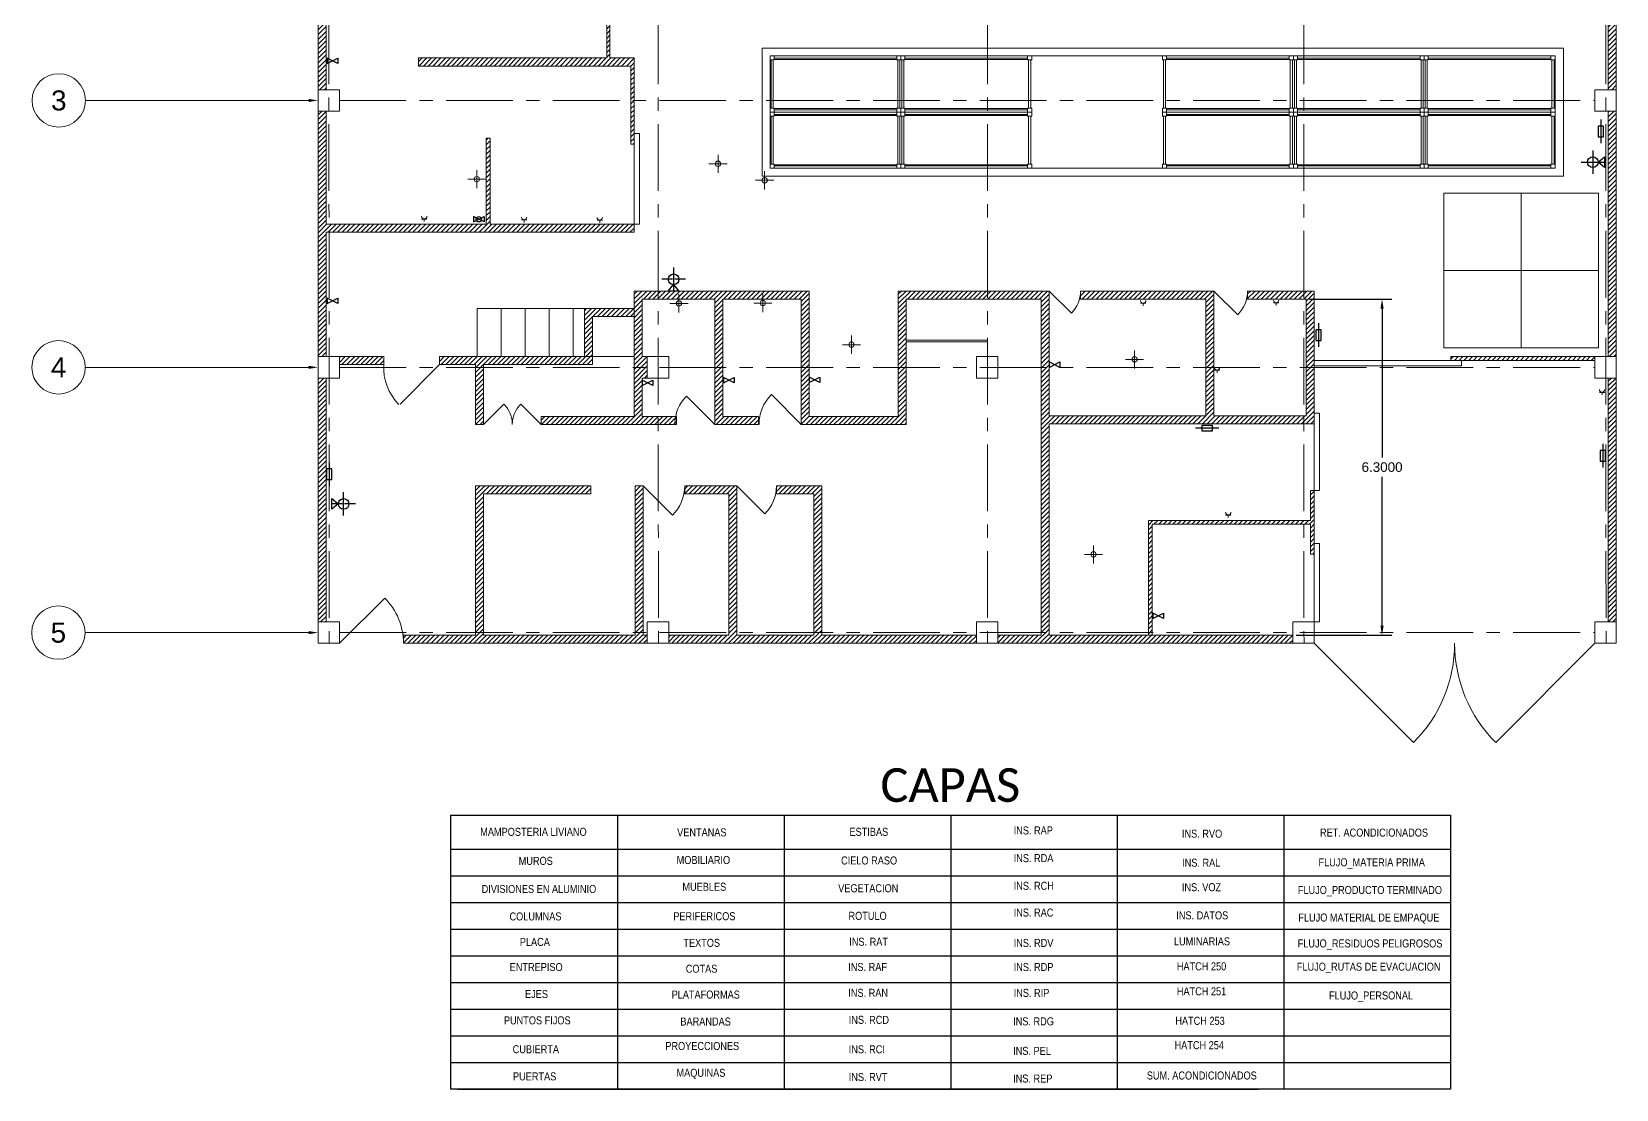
# Model space of a CAD drawing. Header units: inches. Extents: x -5.4 to 60.6, y -8.4 to 24.6.
# Drawn here: x -5.37 to 24.33, y -8.35 to 11.46 of the extents above; entities that cross this region are included whole.
import ezdxf
from ezdxf import colors
from ezdxf.entities.mleader import LeaderData, LeaderLine
from ezdxf.enums import TextEntityAlignment as Align
from ezdxf.math import Vec2, Vec3

# ---------------------------------------------------------------- set-up
doc = ezdxf.new("R2010")
doc.units = ezdxf.units.IN
doc.header["$MEASUREMENT"] = 0
for name, pattern in [('CENTER', [2, 1.25, -0.25, 0.25, -0.25]), ('CENTER2', [1.125, 0.75, -0.125, 0.125, -0.125]), ('DASHDOT2', [0.5, 0.25, -0.125, 0, -0.125]), ('HIDDEN', [0.375, 0.25, -0.125])]:
    doc.linetypes.add(name, pattern=pattern)
for name, color, linetype, lineweight in [('BARANDAS', 4, 'Continuous', 9), ('CIELO RASO', 4, 'Continuous', 9), ('COLUMNA', 1, 'Continuous', 9), ('CUBIERTA', 1, 'Continuous', 9), ('DIVISIONES EN ALUMINIO', 8, 'Continuous', 9), ('Electrico', 7, 'Continuous', 5), ('ENTREPISO', 53, 'Continuous', 5), ('ESTIBAS', 40, 'Continuous', 5), ('FLUJO_MATERIA PRIMA', 150, 'Continuous', 5), ('FLUJO_MATERIAL DE EMPAQUE', 51, 'Continuous', 5), ('FLUJO_PERSONAL', 200, 'Continuous', 5), ('FLUJO_PRODUCTO TERMINADO', 12, 'Continuous', 5), ('FLUJO_RESIDUOS PELIGROSOS', 220, 'Continuous', 5), ('FLUJOS_RUTAS DE EVACUACION', 80, 'Continuous', 5), ('HATCH 250', 250, 'Continuous', 5), ('HATCH 251', 251, 'Continuous', 5), ('HATCH 253', 253, 'Continuous', 5), ('HATCH 254', 254, 'Continuous', 5), ('INS. DATOS', 160, 'FENCELINE1', 5), ('INS. PEL', 40, 'DASHDOT2', 5), ('INS. RAL', 7, 'Continuous', 5), ('INS. RAN', 7, 'Continuous', 5), ('INS. RAT', 7, 'Continuous', 5), ('INS. RDA', 4, 'Continuous', 5), ('INS. RDP', 7, 'Continuous', 5), ('INS. REP', 252, 'Continuous', 5), ('INS. RIP', 7, 'Continuous', 5), ('INS. VOZ', 90, 'FENCELINE1', 5), ('LUMINARIAS', 203, 'Continuous', 5), ('MAMPOSTERIA LIVIANA', 5, 'Continuous', 5), ('MAQUINAS', 140, 'Continuous', 5), ('MOBILIARIO', 8, 'Continuous', 5), ('MUEBLES', 8, 'Continuous', 5), ('MUROS', 162, 'Continuous', 5), ('PERIFERICOS', 7, 'Continuous', 5), ('PLACA', 6, 'Continuous', 5), ('PLATAFORMA', 252, 'Continuous', 5), ('PROYECCIONES', 8, 'HIDDEN', 5), ('PUERTAS', 2, 'Continuous', 5), ('PUNTO FIJO', 3, 'Continuous', 5), ('RET. ACONDICIONADOS', 240, 'Continuous', 5), ('ROTULO', 7, 'Continuous', 5), ('SUM. ACONDICIONADOS', 150, 'Continuous', 5), ('TEXTOS', 7, 'Continuous', 5), ('VEGETACION', 3, 'Continuous', 5), ('VENTANAS', 2, 'Continuous', 5)]:
    doc.layers.add(name, color=color, linetype=linetype, lineweight=lineweight)
doc.layers.add('COTAS', color=7, linetype='Continuous', lineweight=9, transparency=0.6)
doc.layers.add('EJES', color=1, linetype='CENTER', lineweight=9, transparency=0.6)
for name, color, linetype in [('Extintores', 10, 'Continuous'), ('Sum Agua pot', 116, 'Continuous'), ('Sum Aire', 140, 'Continuous'), ('Trampa R', 240, 'Continuous')]:
    doc.layers.add(name, color=color, linetype=linetype)
for name, color, linetype, lineweight, true_color in [('INS. RAC', 7, 'Continuous', 5, 0xd4cda3), ('INS. RAF', 7, 'Continuous', 5, 0xc6cd6e), ('INS. RAP', 7, 'Continuous', 5, 0x59704d), ('INS. RCD', 7, 'Continuous', 5, 0xaa891c), ('INS. RCH', 7, 'Continuous', 5, 0xa0b093), ('INS. RCI', 7, 'Continuous', 5, 0xd40000), ('INS. RDG', 7, 'Continuous', 5, 0xac9a15), ('INS. RDV', 7, 'Continuous', 5, 0x959595), ('INS. RVO', 7, 'Continuous', 5, 0xff8e59), ('INS. RVT', 7, 'Continuous', 5, 0x8e8589)]:
    doc.layers.add(name, color=color, linetype=linetype, lineweight=lineweight, true_color=true_color)
doc.styles.add('Arial', font='arial.ttf')
doc.styles.get("Standard").update_dxf_attribs({"font": 'arial.ttf'})
doc.linetypes.add('FENCELINE1', pattern='A,0.25,-0.1,[133,ltypeshp.shx,S=0.1,R=0,X=-0.1,Y=0],-0.1,1', length=1.45)
doc.dimstyles.get("Standard").update_dxf_attribs({"dimtxt": 0.18, "dimasz": 0.18, "dimexe": 0.18, "dimexo": 0.0625, "dimgap": 0.09, "dimtad": 0, "dimtih": 1, "dimtoh": 1, "dimdec": 4, "dimzin": 0, "dimdsep": 46, "dimtxsty": 'Standard', "dimcen": 0.09, "dimadec": 0, "dimazin": 0, "dimtfac": 1, "dimtdec": 4, "dimtofl": 0, "dimtmove": 0, "dimatfit": 3, "dimfxl": 1, "dimtolj": 1, "dimtzin": 0, "dimarcsym": 0})

# ---------------------------------------------------------------- blocks, each defined once
blk = doc.blocks.new('escalera')
at = {"layer": 'PUNTO FIJO'}
blk.add_lwpolyline([(0, 0), (0, 0.9), (2.942, 0.9), (2.942, 0)], close=True, dxfattribs=at)
blk.add_lwpolyline([(0, 0.9), (0.45, 0.9), (0.45, 0), (0.9, 0), (0.9, 0.9), (1.35, 0.9), (1.35, 0), (1.8, 0), (1.8, 0.9)], dxfattribs=at)
blk = doc.blocks.new('_TagCircle')
at = {"color": 0, "linetype": 'ByBlock', "lineweight": -2, "transparency": 16777216}
blk.add_circle((0, 0), 0.125, dxfattribs=at)
at = {"layer": 'PUNTO FIJO', "color": 0, "transparency": 16777216}
blk.add_attdef('NÚMEROETIQUETA', text='', height=0.09375, dxfattribs=at).set_placement((0, -0.046875), align=Align.CENTER)
blk = doc.blocks.new('*D4')
at = {"layer": 'Defpoints', "color": 0, "transparency": 16777216}
for p in [(18.52, 6.45), (19.94, 6.45), (18.27, 0.15)]:
    blk.add_point(p, dxfattribs=at)
at = {"layer": 'MUROS', "color": 0, "lineweight": -2, "transparency": 16777216}
for p, q in [((18.583, 6.45), (20.12, 6.45)), ((19.94, 6.27), (19.94, 3.482)), ((19.94, 0.33), (19.94, 3.118)), ((18.333, 0.15), (20.12, 0.15))]:
    blk.add_line(p, q, dxfattribs=at)
at = {"layer": 'MUROS', "color": 0, "transparency": 16777216}
for points in [[(19.91, 6.27), (19.97, 6.27), (19.94, 6.45)], [(19.91, 0.33), (19.97, 0.33), (19.94, 0.15)]]:
    blk.add_solid(points, dxfattribs=at)
at = {"layer": 'MUROS', "color": 0, "transparency": 16777216, "insert": (19.94, 3.3), "char_height": 0.18, "attachment_point": 5}
blk.add_mtext('\\A1;6.3000', dxfattribs=at)
blk = doc.blocks.new('RACK 2.05x0.99')
at = {"layer": 'MUEBLES', "color": 5}
for p, q in [((0.018, 0.014), (0.018, 0.914)), ((0.058, 0.014), (0.058, 0.914)), ((2.394, 0.014), (2.394, 0.914)), ((2.434, 0.014), (2.434, 0.914))]:
    blk.add_line(p, q, dxfattribs=at)
at = {"layer": 'MUEBLES', "color": 1}
for p, q in [((0.076, 0.99), (2.376, 0.99)), ((0.076, 0.99), (0.076, 0.925)), ((0.076, 0.945), (2.376, 0.945)), ((0.076, 0.925), (2.376, 0.925)), ((2.376, 0.99), (2.376, 0.925)), ((0.076, 0.003), (2.376, 0.003)), ((0.076, -0.062), (0.076, 0.003)), ((2.376, -0.062), (2.376, 0.003)), ((0.076, -0.017), (2.376, -0.017)), ((0.076, -0.062), (2.376, -0.062))]:
    blk.add_line(p, q, dxfattribs=at)
at = {"layer": 'MUEBLES', "color": 5}
for points in [[(0, 0.99), (0, 0.914), (0.076, 0.914), (0.076, 0.99)], [(2.376, 0.99), (2.376, 0.914), (2.452, 0.914), (2.452, 0.99)], [(0, -0.062), (0, 0.014), (0.076, 0.014), (0.076, -0.062)], [(2.376, -0.062), (2.376, 0.014), (2.452, 0.014), (2.452, -0.062)]]:
    blk.add_lwpolyline(points, close=True, dxfattribs=at)
blk = doc.blocks.new('Suministro electrico')
at = {"layer": 'Electrico'}
for p, q in [((0, 0.047), (0.1, 0.047)), ((0.05, 0.05), (0.05, 0))]:
    blk.add_line(p, q, dxfattribs=at)
blk.add_arc((0.05, 0.1), 0.05, 180, 0, dxfattribs=at)
blk = doc.blocks.new('*U16')
at = {"layer": 'PUNTO FIJO', "color": 0, "linetype": 'CENTER2', "transparency": 16777216}
for p, q in [((-0.17, 0), (-0.01, 0)), ((0, 0.01), (0, 0.17)), ((0.01, 0), (0.17, 0)), ((0, -0.17), (0, -0.01))]:
    blk.add_line(p, q, dxfattribs=at)
at = {"layer": 'PUNTO FIJO', "color": 0, "linetype": 'Continuous', "transparency": 16777216}
for p, q in [((-0.005, 0), (0.005, 0)), ((0, -0.005), (0, 0.005))]:
    blk.add_line(p, q, dxfattribs=at)
blk = doc.blocks.new('Cifon')
at = {"layer": 'PUNTO FIJO'}
blk.add_circle((0.17, 0.17), 0.05, dxfattribs=at)
at = {"layer": 'PUNTO FIJO', "linetype": 'CENTER2'}
blk.add_blockref('*U16', (0.17, 0.17), dxfattribs=at)
blk = doc.blocks.new('Sum agua')
at = {"layer": 'Sum Agua pot'}
for p, q in [((0, 0.1), (0, 0)), ((0.2, 0), (0, 0.1)), ((0, 0), (0.2, 0.1)), ((0.2, 0.1), (0.2, 0))]:
    blk.add_line(p, q, dxfattribs=at)
blk = doc.blocks.new('Suministro aire')
at = {"layer": 'Sum Aire'}
for p, q in [((0, 0.1), (0, 0)), ((0.2, 0), (0, 0.1)), ((0, 0), (0.2, 0.1)), ((0.2, 0.1), (0.2, 0))]:
    blk.add_line(p, q, dxfattribs=at)
blk.add_circle((0.1, 0.05), 0.05, dxfattribs=at)
blk = doc.blocks.new('*U25')
at = {"layer": 'Trampa R', "color": 0, "linetype": 'CENTER2', "transparency": 16777216}
blk.add_line((0.22, 0), (-0.22, 0), dxfattribs=at)
blk = doc.blocks.new('Tramp R')
at = {"layer": 'Trampa R'}
for p, q in [((0.12, 0.1), (0.12, 0)), ((0.32, 0.1), (0.12, 0.1)), ((0.12, 0), (0.32, 0)), ((0.32, 0), (0.32, 0.1))]:
    blk.add_line(p, q, dxfattribs=at)
at = {"layer": 'Trampa R', "linetype": 'CENTER2'}
blk.add_blockref('*U25', (0.22, 0.05), dxfattribs=at)
blk = doc.blocks.new('*U27')
at = {"layer": 'Extintores', "color": 0, "linetype": 'CENTER2', "transparency": 16777216}
for p, q in [((-0.22, 0), (-0.02, 0)), ((0, 0.02), (0, 0.22)), ((0.02, 0), (0.22, 0)), ((0, -0.22), (0, -0.02))]:
    blk.add_line(p, q, dxfattribs=at)
at = {"layer": 'Extintores', "color": 0, "linetype": 'Continuous', "transparency": 16777216}
for p, q in [((-0.01, 0), (0.01, 0)), ((0, -0.01), (0, 0.01))]:
    blk.add_line(p, q, dxfattribs=at)
blk = doc.blocks.new('Extintores')
at = {"layer": 'Extintores'}
for p, q in [((0.22, 0.32), (0.12, 0.44)), ((0.12, 0.44), (0.32, 0.44)), ((0.32, 0.44), (0.22, 0.32))]:
    blk.add_line(p, q, dxfattribs=at)
blk.add_circle((0.22, 0.22), 0.1, dxfattribs=at)
at = {"layer": 'Extintores', "linetype": 'CENTER2'}
blk.add_blockref('*U27', (0.22, 0.22), dxfattribs=at)
blk = doc.blocks.new('Estructura')
at = {"layer": 'COLUMNA'}
for points in [[(0, 10.37), (0.4, 10.37), (0.4, 9.97), (0, 9.97)], [(23.93, 10.37), (24.33, 10.37), (24.33, 9.97), (23.93, 9.97)], [(0, 5.37), (0.4, 5.37), (0.4, 4.97), (0, 4.97)], [(6.17, 5.37), (6.57, 5.37), (6.57, 4.97), (6.17, 4.97)], [(12.34, 5.37), (12.74, 5.37), (12.74, 4.97), (12.34, 4.97)], [(23.93, 5.37), (24.33, 5.37), (24.33, 4.97), (23.93, 4.97)], [(0, 0.4), (0.4, 0.4), (0.4, 0), (0, 0)], [(6.17, 0.4), (6.57, 0.4), (6.57, 0), (6.17, 0)], [(12.74, 0.4), (12.34, 0.4), (12.34, 0), (12.74, 0)], [(18.67, 0.4), (18.27, 0.4), (18.27, 0), (18.67, 0)], [(23.93, 0.4), (24.33, 0.4), (24.33, 0), (23.93, 0)]]:
    blk.add_lwpolyline(points, close=True, dxfattribs=at)
at = {"layer": 'EJES'}
for p, q in [((0.2, 19.725), (0.207, 0)), ((6.37, 19.725), (6.377, 0)), ((12.54, 19.725), (12.547, 0)), ((18.47, 19.725), (18.477, 0)), ((24.13, 19.725), (24.137, 0)), ((0.4, 10.17), (23.93, 10.17)), ((0.4, 5.17), (23.93, 5.17)), ((0.4, 0.2), (23.93, 0.2))]:
    blk.add_line(p, q, dxfattribs=at)
ml = blk.add_multileader_block('Standard', dxfattribs=at)
ml.set_content('_TagCircle', color=256, scale=4)
ml.set_attribute('NÚMEROETIQUETA', '3', width=0)
ml.set_leader_properties()
ml.build(insert=Vec2(0, 0))
ml.multileader.update_dxf_attribs({"dogleg_length": 0.36, "arrow_head_size": 0.18})
ctx = ml.context
ctx.base_point, ctx.char_height, ctx.arrow_head_size, ctx.landing_gap_size, ctx.plane_origin = Vec3(-5.36, 10.17), 0.18, 0.18, 0.09, Vec3(0, 10.17)
notes = []
notes.append((ctx, [(0, (1, 1, 0), (-4, 10.17), (-1, 0), 0.36, [(0, [(0, 10.17)], 0, [])])]))
ctx.block.insert = Vec3(-4.86, 10.17)
ml = blk.add_multileader_block('Standard', dxfattribs=at)
ml.set_content('_TagCircle', color=256, scale=4)
ml.set_attribute('NÚMEROETIQUETA', '4', width=0)
ml.set_leader_properties()
ml.build(insert=Vec2(0, 0))
ml.multileader.update_dxf_attribs({"dogleg_length": 0.36, "arrow_head_size": 0.18})
ctx = ml.context
ctx.base_point, ctx.char_height, ctx.arrow_head_size, ctx.landing_gap_size, ctx.plane_origin = Vec3(-5.364, 5.17), 0.18, 0.18, 0.09, Vec3(0, 5.17)
notes.append((ctx, [(0, (1, 1, 0), (-4.004, 5.17), (-1, 0), 0.36, [(0, [(0, 5.17)], 0, [])])]))
ctx.block.insert = Vec3(-4.864, 5.17)
ml = blk.add_multileader_block('Standard', dxfattribs=at)
ml.set_content('_TagCircle', color=256, scale=4)
ml.set_attribute('NÚMEROETIQUETA', '5', width=0)
ml.set_leader_properties()
ml.build(insert=Vec2(0, 0))
ml.multileader.update_dxf_attribs({"dogleg_length": 0.36, "arrow_head_size": 0.18})
ctx = ml.context
ctx.base_point, ctx.char_height, ctx.arrow_head_size, ctx.landing_gap_size, ctx.plane_origin = Vec3(-5.368, 0.2), 0.18, 0.18, 0.09, Vec3(0, 0.2)
notes.append((ctx, [(0, (1, 1, 0), (-4.008, 0.2), (-1, 0), 0.36, [(0, [(0, 0.2)], 0, [])])]))
ctx.block.insert = Vec3(-4.868, 0.2)
for ctx, leaders in notes:
    for number, flags, end, landing, length, lines in leaders:
        leader = LeaderData()
        leader.index, (leader.has_last_leader_line, leader.has_dogleg_vector, leader.attachment_direction) = number, flags
        leader.last_leader_point, leader.dogleg_vector, leader.dogleg_length = Vec3(end), Vec3(landing), length
        for number, points, colour, breaks in lines:
            line = LeaderLine()
            line.index, line.vertices, line.color, line.breaks = number, Vec3.list(points), colors.encode_raw_color(colour), breaks
            leader.lines.append(line)
        ctx.leaders.append(leader)

msp = doc.modelspace()

# ---------------------------------------------------------------- hatches: boundary and pattern name
at = {"layer": 'INS. RDV', "transparency": 33554567}
h = msp.add_hatch(dxfattribs=at)
h.set_pattern_fill('ANSI31', color=256, scale=0.5)
h.paths.add_polyline_path([(9.20364, 6.45), (9.20364, 6.6), (5.92364, 6.6), (5.92364, 6.27), (5.92364, 5.37), (5.92364, 5.22), (5.92364, 4.25), (4.18, 4.25), (4.18, 4.1), (6.07364, 4.1), (6.715, 4.1), (6.715, 4.25), (6.07364, 4.25), (6.07364, 4.97), (6.17, 4.97), (6.17, 5.37), (6.07364, 5.37), (6.07364, 6.45), (7.435, 6.45), (7.435, 4.1), (7.585, 4.1), (8.255, 4.1), (8.255, 4.25), (7.585, 4.25), (7.585, 6.45), (9.05364, 6.45), (9.05364, 4.1), (9.20364, 4.1), (11.02364, 4.1), (11.02364, 6.45), (13.55, 6.45), (13.55, 0.15), (12.74, 0.15), (12.74, 0), (18.27, 0), (18.27, 0.15), (13.7, 0.15), (13.7, 4.11), (18.67, 4.11), (18.67, 6.6), (17.42, 6.6), (17.42, 6.45), (18.52, 6.45), (18.52, 4.26), (16.79, 4.26), (16.79, 6.6), (14.29, 6.6), (14.29, 6.45), (16.64, 6.45), (16.64, 4.26), (13.7, 4.26), (13.7, 6.6), (13.55, 6.6), (10.87364, 6.6), (10.87364, 4.25), (9.20364, 4.25)])
h.paths.add_polyline_path([(9.44, 2.95), (8.59, 2.95), (8.59, 2.8), (9.29, 2.8), (9.29, 0.15), (7.85, 0.15), (7.85, 2.95), (7.7, 2.95), (6.87, 2.95), (6.87, 2.8), (7.7, 2.8), (7.7, 0.15), (6.57, 0.15), (6.57, 0), (7.7, 0), (7.85, 0), (9.44, 0), (12.34, 0), (12.34, 0.15), (9.44, 0.15)])
h.paths.add_polyline_path([(18.67, 2.86), (18.6, 2.86), (18.6, 2.3), (15.56, 2.3), (15.56, 0.15), (15.63, 0.15), (15.63, 2.23), (18.6, 2.23), (18.6, 1.67), (18.67, 1.67), (18.67, 2.3)], flags=17)
h.paths.add_polyline_path([(24.33, 9.97), (24.18, 9.97), (24.18, 5.37), (24.33, 5.37)])
h.paths.add_polyline_path([(24.33, 4.97), (24.18, 4.97), (24.18, 0.4), (24.33, 0.4)])
h.paths.add_polyline_path([(23.93, 5.37), (21.23, 5.37), (21.23, 5.3), (23.93, 5.3)])
h.paths.add_polyline_path([(0.15, 19.725), (0, 19.725), (0, 15.345), (0.15, 15.345), (0.15, 16.305), (5.47, 16.305), (5.47, 16.38), (5.47, 16.455), (5.47, 16.71072), (5.41, 16.71072), (5.41, 16.455), (0.15, 16.455)])
h.paths.add_polyline_path([(0.15, 14.945), (0, 14.945), (0, 10.37), (0.15, 10.37), (0.15, 13.265), (5.47, 13.265), (5.47, 14.835), (5.41, 14.835), (5.41, 13.415), (0.15, 13.415)])
h.paths.add_polyline_path([(5.92364, 7.85), (3.22364, 7.85), (3.22364, 9.46), (3.15, 9.46), (3.15, 7.85), (0.15, 7.85), (0.15, 9.97), (0, 9.97), (0, 5.37), (0.15, 5.37), (0.15, 7.7), (3.22364, 7.7), (5.92364, 7.7)])
h.paths.add_polyline_path([(5.92364, 10.965), (5.47, 10.965), (5.47, 11.965), (5.41, 11.965), (5.41, 10.965), (1.88166, 10.965), (1.88166, 10.815), (5.47, 10.815), (5.86364, 10.815), (5.86364, 9.35), (5.92364, 9.35), (5.92364, 10.815)])
h.paths.add_polyline_path([(1.23, 5.37), (0.4, 5.37), (0.4, 5.22), (1.23, 5.22)])
h.paths.add_polyline_path([(5.14364, 6.12), (5.92364, 6.12), (5.92364, 6.27), (4.99364, 6.27), (4.99364, 5.37), (2.275, 5.37), (2.275, 5.22), (2.95, 5.22), (2.95, 4.1), (3.1, 4.1), (3.1, 5.22), (5.14364, 5.22)])
h.paths.add_polyline_path([(0.15, 4.97), (0, 4.97), (0, 0.4), (0.15, 0.4)])
h.paths.add_polyline_path([(3.1, 2.8), (5.11, 2.8), (5.11, 2.95), (2.95, 2.95), (2.95, 0.15), (1.6, 0.15), (1.6, 0), (2.95, 0), (3.1, 0), (5.94, 0), (6.09, 0), (6.17, 0), (6.17, 0.15), (6.09, 0.15), (6.09, 2.95), (5.94, 2.95), (5.94, 0.15), (3.1, 0.15)])
h.paths.add_polyline_path([(23.93, 20.125), (18.67, 20.125), (18.67, 19.975), (23.93, 19.975)])
h.paths.add_polyline_path([(24.33, 19.725), (24.18, 19.725), (24.18, 15.345), (24.33, 15.345)])
h.paths.add_polyline_path([(24.33, 14.945), (24.18, 14.945), (24.18, 10.37), (24.33, 10.37)])
h.paths.add_polyline_path([(6.17, 20.125), (0.4, 20.125), (0.4, 19.975), (5.41, 19.975), (5.41, 18.205), (5.47, 18.205), (5.47, 19.975), (6.17, 19.975)])
h.paths.add_polyline_path([(12.34, 20.125), (6.57, 20.125), (6.57, 19.975), (12.34, 19.975)])
h.paths.add_polyline_path([(18.27, 20.125), (12.74, 20.125), (12.74, 19.975), (18.27, 19.975)])

# ---------------------------------------------------------------- linework, layer by layer
for p, q in [((5.61153, -3.21688), (5.61153, -8.35479)), ((8.73384, -3.21688), (8.73384, -8.35479)), ((11.85614, -3.21688), (11.85614, -8.35479)), ((14.97845, -3.21688), (14.97845, -8.35479)), ((18.10076, -3.21688), (18.10076, -8.35479)), ((2.48922, -3.85479), (21.22307, -3.85479)), ((2.48922, -4.35479), (21.22307, -4.35479)), ((2.48922, -4.85479), (21.22307, -4.85479)), ((2.48922, -5.35479), (21.22307, -5.35479)), ((2.48922, -5.85479), (21.22307, -5.85479)), ((2.48922, -6.35479), (21.22307, -6.35479)), ((2.48922, -6.85479), (21.22307, -6.85479)), ((2.48922, -7.35479), (21.22307, -7.35479)), ((2.48922, -7.85479), (21.22307, -7.85479)), ((2.61744, -8.35479), (17.61744, -8.35479))]:
    msp.add_line(p, q)
msp.add_lwpolyline([(2.48922, -3.21688), (21.22307, -3.21688), (21.22307, -8.35479), (2.48922, -8.35479)], close=True)
at = {"layer": 'ESTIBAS'}
for p, q in [((8.47, 10.928), (8.47, 11.004)), ((8.47, 11.004), (23.18199, 11.004)), ((23.18199, 11.004), (23.182, 8.9)), ((8.47, 8.9), (8.47, 10.928)), ((23.182, 8.9), (8.47, 8.9))]:
    msp.add_line(p, q, dxfattribs=at)
for points in [[(23.342, 8.75), (8.32, 8.75), (8.32, 10.05), (8.32, 10.15), (8.32, 11.15), (23.342, 11.15)], [(23.99449, 8.43412), (22.54449, 8.43412), (22.54449, 5.53412), (23.99449, 5.53412)]]:
    msp.add_lwpolyline(points, close=True, dxfattribs=at)
for points in [[(22.54449, 8.43412), (21.09449, 8.43412), (21.09449, 6.98412), (23.99449, 6.98412)], [(21.09449, 6.98412), (21.09449, 5.53412), (22.54449, 5.53412)]]:
    msp.add_lwpolyline(points, dxfattribs=at)
at = {"layer": 'MUROS'}
for p, q in [((0.15, 7.85), (0.15, 9.97)), ((11.02364, 6.45), (11.02364, 5.65)), ((3.1, 2.8), (5.11, 2.8)), ((5.94, 0.15), (5.94, 1.23989))]:
    msp.add_line(p, q, dxfattribs=at)
for points in [[(0.15, 13.265), (5.47, 13.265), (5.47, 13.265), (5.47, 13.265), (5.47, 14.835), (5.41, 14.835), (5.41, 13.415), (0.15, 13.415), (0.15, 14.945), (0, 14.945), (0, 10.37), (0.15, 10.37)], [(24.18, 10.37), (24.33, 10.37), (24.33, 14.945), (24.18, 14.945)], [(5.47, 10.815), (5.86364, 10.815), (5.86364, 9.35), (5.92364, 9.35), (5.92364, 10.815), (5.92364, 10.965), (5.47, 10.965), (5.47, 11.965), (5.41, 11.965), (5.41, 10.965), (1.88166, 10.965), (1.88166, 10.815), (5.47, 10.815), (5.47, 10.815)], [(24.18, 5.37), (24.33, 5.37), (24.33, 9.97), (24.18, 9.97)], [(18.27, 0), (12.74, 0), (12.74, 0.15), (13.55, 0.15), (13.55, 6.45), (11.02364, 6.45), (11.02364, 4.1), (9.20364, 4.1), (9.05364, 4.1), (9.05364, 6.45), (7.585, 6.45), (7.585, 4.25), (8.255, 4.25), (8.255, 4.1), (7.585, 4.1), (7.435, 4.1), (7.435, 6.45), (6.07364, 6.45), (6.07364, 5.37), (6.17, 5.37), (6.17, 4.97), (6.07364, 4.97), (6.07364, 4.25), (6.715, 4.25), (6.715, 4.1), (6.07364, 4.1), (6.07364, 4.1), (6.07364, 4.1), (4.18, 4.1), (4.18, 4.25), (5.92364, 4.25), (5.92364, 5.22), (5.92364, 5.22), (5.92364, 6.12), (5.14364, 6.12), (5.14364, 6.12), (5.14364, 6.12), (5.14364, 5.22), (3.1, 5.22), (3.1, 4.1), (2.95, 4.1), (2.95, 5.22), (2.275, 5.22), (2.275, 5.37), (4.99364, 5.37), (4.99364, 6.27), (5.92364, 6.27), (5.92364, 6.6), (5.92364, 6.6), (9.20364, 6.6), (9.20364, 6.45), (9.20364, 4.25), (10.87364, 4.25), (10.87364, 6.6), (13.55, 6.6), (13.7, 6.6), (13.7, 4.26), (16.64, 4.26), (16.64, 6.45), (14.29, 6.45), (14.29, 6.6), (16.79, 6.6), (16.79, 4.26), (18.52, 4.26), (18.52, 6.45), (18.52, 6.45), (17.42, 6.45), (17.42, 6.6), (18.67, 6.6), (18.67, 4.11), (13.7, 4.11), (13.7, 0.15), (18.27, 0.15)], [(12.54364, 5.65), (12.54364, 5.68), (11.02364, 5.68), (11.02364, 5.65)], [(1.23, 5.22), (1.23, 5.22), (1.23, 5.22), (1.23, 5.22), (0.4, 5.22), (0.4, 5.37), (1.23, 5.37), (1.23, 5.37), (1.23, 5.37), (1.23, 5.37), (1.23, 5.37)], [(0.15, 4.97), (0, 4.97), (0, 0.4), (0.15, 0.4)], [(24.18, 0.4), (24.33, 0.4), (24.33, 4.97), (24.18, 4.97)], [(6.09, 0), (6.17, 0), (6.17, 0.15), (6.09, 0.15), (6.09, 2.95), (5.94, 2.95), (5.94, 0.15), (3.1, 0.15), (3.1, 2.8), (5.11, 2.8), (5.11, 2.95), (2.95, 2.95), (2.95, 0.15), (1.6, 0.15), (1.6, 0), (2.95, 0), (3.1, 0), (5.94, 0)], [(9.44, 0.15), (12.34, 0.15), (12.34, 0), (9.44, 0), (7.85, 0), (7.7, 0), (6.57, 0), (6.57, 0.15), (7.7, 0.15), (7.7, 2.8), (6.87, 2.8), (6.87, 2.95), (6.87, 2.95), (7.7, 2.95), (7.85, 2.95), (7.85, 0.15), (9.29, 0.15), (9.29, 2.8), (8.59, 2.8), (8.59, 2.95), (9.44, 2.95), (9.44, 2.95)], [(18.6, 2.23), (15.63, 2.23), (15.63, 0.15), (15.56, 0.15), (15.56, 2.3), (18.6, 2.3), (18.6, 2.86), (18.67, 2.86), (18.67, 2.3), (18.67, 2.3), (18.67, 1.67), (18.6, 1.67)]]:
    msp.add_lwpolyline(points, close=True, dxfattribs=at)
for points in [[(0.15, 9.97), (0, 9.97), (0, 5.37), (0.15, 5.37), (0.15, 7.7), (3.22364, 7.7), (3.22364, 7.7), (3.22364, 7.7), (5.92364, 7.7), (5.92364, 7.85), (3.22364, 7.85), (3.22364, 9.46), (3.15, 9.46), (3.15, 7.85), (0.15, 7.85)], [(23.93, 5.37), (21.23, 5.37), (21.23, 5.3), (23.93, 5.3), (23.93, 5.37)]]:
    msp.add_lwpolyline(points, dxfattribs=at)
at = {"layer": 'PUERTAS'}
for p, q in [((5.92364, 9.55), (5.92364, 7.85)), ((6.02364, 9.55), (5.92364, 9.55)), ((6.02364, 7.85), (6.02364, 9.55)), ((5.92364, 7.85), (6.02364, 7.85)), ((13.7, 6.6), (14.11719, 6.18281)), ((16.79, 6.6), (17.23548, 6.15452)), ((2.275, 5.22), (1.53607, 4.48107)), ((21.43, 5.3), (18.67, 5.3)), ((18.67, 5.3), (18.67, 5.2)), ((18.67, 5.2), (21.43, 5.2)), ((21.43, 5.2), (21.43, 5.3)), ((3.1, 4.1), (3.48184, 4.48184)), ((4.18, 4.1), (3.79816, 4.48184)), ((7.435, 4.1), (6.90467, 4.63033)), ((9.05364, 4.1), (8.49503, 4.65861)), ((18.77, 4.31), (18.67, 4.31)), ((18.67, 4.31), (18.67, 2.86)), ((18.77, 2.86), (18.77, 4.31)), ((6.09, 2.95), (6.64154, 2.39846)), ((7.85, 2.95), (8.37326, 2.42674)), ((18.67, 2.86), (18.77, 2.86)), ((18.67, 1.87), (18.67, 0.4)), ((18.77, 1.87), (18.67, 1.87)), ((18.77, 0.4), (18.77, 1.87)), ((0.4, 0), (1.24853, 0.84853)), ((18.67, 0.4), (18.77, 0.4)), ((18.67, 0), (20.52969, -1.85969)), ((23.93, 0), (22.07031, -1.85969))]:
    msp.add_line(p, q, dxfattribs=at)
for centre, radius, start, end in [((13.7, 6.6), 0.59, 315, 360), ((16.79, 6.6), 0.63, 315, 0), ((2.225, 5.17), 0.99626, 177.123235, 224.4556), ((3.1, 4.1), 0.54, 0, 45), ((4.18, 4.1), 0.54, 135, 180), ((7.435, 4.1), 0.75, 135, 179.108544), ((9.05364, 4.1), 0.79, 135, 180.263893), ((6.09, 2.95), 0.78, 315, 360), ((7.85, 2.95), 0.74, 315, 0), ((0.4, 0), 1.2, 0, 45), ((18.67, 0), 2.63, 315, 360), ((23.93, 0), 2.63, 180, 225)]:
    msp.add_arc(centre, radius, start, end, dxfattribs=at)

# ---------------------------------------------------------------- block references
at = {"layer": 'COTAS', "rotation": 180}
for p in [(10.922, 10.942), (13.374, 10.942), (18.278, 10.942), (20.73, 10.942), (23.18199, 10.942), (10.922, 9.89), (13.374, 9.89), (18.278, 9.89), (20.73, 9.89), (23.182, 9.89)]:
    msp.add_blockref('RACK 2.05x0.99', p, dxfattribs=at)
at = {"layer": 'Electrico'}
for p in [(1.93977, 7.89925), (3.8114, 7.88609), (5.22829, 7.87951), (15.41357, 6.32299), (17.90467, 6.32958), (16.79738, 5.06923), (24.01193, 4.65407), (17.00841, 2.35471)]:
    msp.add_blockref('Suministro electrico', p, dxfattribs=at)
at = {"layer": 'Extintores'}
for p, rotation in [((23.66862, 9.23437), 270), ((6.88282, 7.04), 180), ((0.69845, 2.3913), 90)]:
    msp.add_blockref('Extintores', p, dxfattribs=dict(at, rotation=rotation))
at = {"layer": 'MUROS'}
for name, p in [('Estructura', (0, 0)), ('escalera', (2.98121, 5.37))]:
    msp.add_blockref(name, p, dxfattribs=at)
at = {"layer": 'PUNTO FIJO'}
for p in [(7.32505, 8.81319), (2.80488, 8.52571), (8.19859, 8.50354), (6.59282, 6.19766), (8.16403, 6.2047), (9.82684, 5.42352), (15.13159, 5.14821), (14.36251, 1.49489)]:
    msp.add_blockref('Cifon', p, dxfattribs=at)
at = {"layer": 'Sum Agua pot'}
for p in [(0.16804, 10.86393), (0.17057, 6.36649), (13.7, 5.17), (6.07322, 4.82957), (7.59512, 4.87884), (9.20156, 4.88588), (15.64653, 0.46587)]:
    msp.add_blockref('Sum agua', p, dxfattribs=at)
at = {"layer": 'Sum Aire'}
msp.add_blockref('Suministro aire', (2.91046, 7.89389), dxfattribs=at)
at = {"layer": 'Trampa R', "rotation": 90}
for p in [(24.08964, 9.37094), (18.79583, 5.55511), (24.126, 3.29433), (0.25459, 2.94573)]:
    msp.add_blockref('Tramp R', p, dxfattribs=at)
at = {"layer": 'Trampa R'}
msp.add_blockref('Tramp R', (16.44275, 3.98034), dxfattribs=at)

# ---------------------------------------------------------------- texts
at = {"layer": 'BARANDAS', "insert": (6.7897, -7.01), "char_height": 0.15, "width": 20.9168282, "attachment_point": 1, "style": 'Arial'}
msp.add_mtext('{\\fArial Narrow|b0|i0|c0|p34;BARANDAS}', dxfattribs=at)
at = {"layer": 'CIELO RASO', "insert": (9.80125, -3.99332), "char_height": 0.15, "width": 20.9168282, "attachment_point": 1, "style": 'Arial'}
msp.add_mtext('{\\fArial Narrow|b0|i0|c0|p34;CIELO RASO}', dxfattribs=at)
at = {"layer": 'COLUMNA', "insert": (3.58742, -5.04117), "char_height": 0.15, "width": 20.9168282, "attachment_point": 1, "style": 'Arial'}
msp.add_mtext('{\\fArial Narrow|b0|i0|c0|p34;COLUMNAS}', dxfattribs=at)
at = {"layer": 'COTAS', "insert": (6.89055, -6.02101), "char_height": 0.15, "width": 20.9168282, "attachment_point": 1, "style": 'Arial'}
msp.add_mtext('{\\fArial Narrow|b0|i0|c0|p34;COTAS}', dxfattribs=at)
at = {"layer": 'CUBIERTA', "insert": (3.64654, -7.52938), "char_height": 0.15, "width": 20.9168282, "attachment_point": 1, "style": 'Arial'}
msp.add_mtext('{\\fArial Narrow|b0|i0|c0|p34;CUBIERTA}', dxfattribs=at)
at = {"layer": 'DIVISIONES EN ALUMINIO', "insert": (3.06505, -4.52755), "char_height": 0.15, "width": 20.9168282, "attachment_point": 1, "style": 'Arial'}
msp.add_mtext('{\\fArial Narrow|b0|i0|c0|p34;DIVISIONES EN ALUMINIO}', dxfattribs=at)
at = {"layer": 'EJES', "insert": (3.87822, -6.49452), "char_height": 0.15, "width": 20.9168282, "attachment_point": 1, "style": 'Arial'}
msp.add_mtext('{\\fArial Narrow|b0|i0|c0|p34;EJES}', dxfattribs=at)
at = {"layer": 'ENTREPISO', "insert": (3.59014, -5.98997), "char_height": 0.15, "width": 20.9168282, "attachment_point": 1, "style": 'Arial'}
msp.add_mtext('{\\fArial Narrow|b0|i0|c0|p34;ENTREPISO}', dxfattribs=at)
at = {"layer": 'ESTIBAS', "insert": (9.95842, -3.45672), "char_height": 0.15, "width": 20.9168282, "attachment_point": 1, "style": 'Arial'}
msp.add_mtext('{\\fArial Narrow|b0|i0|c0|p34;ESTIBAS}', dxfattribs=at)
at = {"layer": 'FLUJO_MATERIA PRIMA', "insert": (18.74832, -4.02753), "char_height": 0.15, "width": 20.9168282, "attachment_point": 1, "style": 'Arial'}
msp.add_mtext('{\\fArial Narrow|b0|i0|c0|p34;FLUJO_MATERIA PRIMA}', dxfattribs=at)
at = {"layer": 'FLUJO_MATERIAL DE EMPAQUE', "insert": (18.37015, -5.06198), "char_height": 0.15, "width": 20.9168282, "attachment_point": 1, "style": 'Arial'}
msp.add_mtext('{\\fArial Narrow|b0|i0|c0|p34;FLUJO MATERIAL DE EMPAQUE}', dxfattribs=at)
at = {"layer": 'FLUJO_PERSONAL', "insert": (18.9464, -6.52248), "char_height": 0.15, "width": 20.9168282, "attachment_point": 1, "style": 'Arial'}
msp.add_mtext('{\\fArial Narrow|b0|i0|c0|p34;FLUJO_PERSONAL}', dxfattribs=at)
at = {"layer": 'FLUJO_PRODUCTO TERMINADO', "insert": (18.36115, -4.54601), "char_height": 0.15, "width": 20.9168282, "attachment_point": 1, "style": 'Arial'}
msp.add_mtext('{\\fArial Narrow|b0|i0|c0|p34;FLUJO_PRODUCTO TERMINADO}', dxfattribs=at)
at = {"layer": 'FLUJO_RESIDUOS PELIGROSOS', "insert": (18.35911, -5.54734), "char_height": 0.15, "width": 20.9168282, "attachment_point": 1, "style": 'Arial'}
msp.add_mtext('{\\fArial Narrow|b0|i0|c0|p34;FLUJO_RESIDUOS PELIGROSOS}', dxfattribs=at)
at = {"layer": 'FLUJOS_RUTAS DE EVACUACION', "insert": (18.34314, -5.98299), "char_height": 0.15, "width": 20.9168282, "attachment_point": 1, "style": 'Arial'}
msp.add_mtext('{\\fArial Narrow|b0|i0|c0|p34;FLUJO_RUTAS DE EVACUACION}', dxfattribs=at)
at = {"layer": 'HATCH 250', "insert": (16.09367, -5.97612), "char_height": 0.15, "width": 20.9168282, "attachment_point": 1, "style": 'Arial'}
msp.add_mtext('{\\fArial Narrow|b0|i0|c0|p34;HATCH 250}', dxfattribs=at)
at = {"layer": 'HATCH 251', "insert": (16.09367, -6.44394), "char_height": 0.15, "width": 20.9168282, "attachment_point": 1, "style": 'Arial'}
msp.add_mtext('{\\fArial Narrow|b0|i0|c0|p34;HATCH 251}', dxfattribs=at)
at = {"layer": 'HATCH 253', "insert": (16.06552, -6.99651), "char_height": 0.15, "width": 20.9168282, "attachment_point": 1, "style": 'Arial'}
msp.add_mtext('{\\fArial Narrow|b0|i0|c0|p34;HATCH 253}', dxfattribs=at)
at = {"layer": 'HATCH 254', "insert": (16.05136, -7.45311), "char_height": 0.15, "width": 20.9168282, "attachment_point": 1, "style": 'Arial'}
msp.add_mtext('{\\fArial Narrow|b0|i0|c0|p34;HATCH 254}', dxfattribs=at)
at = {"layer": 'INS. DATOS', "insert": (16.08316, -5.02183), "char_height": 0.15, "width": 20.9168282, "attachment_point": 1, "style": 'Arial'}
msp.add_mtext('{\\fArial Narrow|b0|i0|c0|p34;INS. DATOS}', dxfattribs=at)
at = {"layer": 'INS. PEL', "insert": (13.02604, -7.55952), "char_height": 0.15, "width": 20.9168282, "attachment_point": 1, "style": 'Arial'}
msp.add_mtext('{\\fArial Narrow|b0|i0|c0|p34;INS. PEL}', dxfattribs=at)
at = {"layer": 'INS. RAC', "insert": (13.03588, -4.9689), "char_height": 0.15, "width": 20.9168282, "attachment_point": 1, "style": 'Arial'}
msp.add_mtext('{\\fArial Narrow|b0|i0|c0|p34;INS. RAC}', dxfattribs=at)
at = {"layer": 'INS. RAF', "insert": (9.93635, -5.98802), "char_height": 0.15, "width": 20.9168282, "attachment_point": 1, "style": 'Arial'}
msp.add_mtext('{\\fArial Narrow|b0|i0|c0|p34;INS. RAF}', dxfattribs=at)
at = {"layer": 'INS. RAL', "insert": (16.19271, -4.03504), "char_height": 0.15, "width": 20.9168282, "attachment_point": 1, "style": 'Arial'}
msp.add_mtext('{\\fArial Narrow|b0|i0|c0|p34;INS. RAL}', dxfattribs=at)
at = {"layer": 'INS. RAN', "insert": (9.93635, -6.47265), "char_height": 0.15, "width": 20.9168282, "attachment_point": 1, "style": 'Arial'}
msp.add_mtext('{\\fArial Narrow|b0|i0|c0|p34;INS. RAN}', dxfattribs=at)
at = {"layer": 'INS. RAP', "insert": (13.03588, -3.43037), "char_height": 0.15, "width": 20.9168282, "attachment_point": 1, "style": 'Arial'}
msp.add_mtext('{\\fArial Narrow|b0|i0|c0|p34;INS. RAP}', dxfattribs=at)
at = {"layer": 'INS. RAT', "insert": (9.95436, -5.51547), "char_height": 0.15, "width": 20.9168282, "attachment_point": 1, "style": 'Arial'}
msp.add_mtext('{\\fArial Narrow|b0|i0|c0|p34;INS. RAT}', dxfattribs=at)
at = {"layer": 'INS. RCD', "insert": (9.94525, -6.97866), "char_height": 0.15, "width": 20.9168282, "attachment_point": 1, "style": 'Arial'}
msp.add_mtext('{\\fArial Narrow|b0|i0|c0|p34;INS. RCD}', dxfattribs=at)
at = {"layer": 'INS. RCH', "insert": (13.03588, -4.46734), "char_height": 0.15, "width": 20.9168282, "attachment_point": 1, "style": 'Arial'}
msp.add_mtext('{\\fArial Narrow|b0|i0|c0|p34;INS. RCH}', dxfattribs=at)
at = {"layer": 'INS. RCI', "insert": (9.94525, -7.531), "char_height": 0.15, "width": 20.9168282, "attachment_point": 1, "style": 'Arial'}
msp.add_mtext('{\\fArial Narrow|b0|i0|c0|p34;INS. RCI}', dxfattribs=at)
at = {"layer": 'INS. RDA', "insert": (13.03588, -3.94885), "char_height": 0.15, "width": 20.9168282, "attachment_point": 1, "style": 'Arial'}
msp.add_mtext('{\\fArial Narrow|b0|i0|c0|p34;INS. RDA}', dxfattribs=at)
at = {"layer": 'INS. RDG', "insert": (13.02604, -7.00718), "char_height": 0.15, "width": 20.9168282, "attachment_point": 1, "style": 'Arial'}
msp.add_mtext('{\\fArial Narrow|b0|i0|c0|p34;INS. RDG}', dxfattribs=at)
at = {"layer": 'INS. RDP', "insert": (13.03588, -5.98895), "char_height": 0.15, "width": 20.9168282, "attachment_point": 1, "style": 'Arial'}
msp.add_mtext('{\\fArial Narrow|b0|i0|c0|p34;INS. RDP}', dxfattribs=at)
at = {"layer": 'INS. RDV', "insert": (13.03588, -5.53835), "char_height": 0.15, "width": 20.9168282, "attachment_point": 1, "style": 'Arial'}
msp.add_mtext('{\\fArial Narrow|b0|i0|c0|p34;INS. RDV}', dxfattribs=at)
at = {"layer": 'INS. REP', "insert": (13.02604, -8.078), "char_height": 0.15, "width": 20.9168282, "attachment_point": 1, "style": 'Arial'}
msp.add_mtext('{\\fArial Narrow|b0|i0|c0|p34;INS. REP}', dxfattribs=at)
at = {"layer": 'INS. RIP', "insert": (13.03588, -6.47358), "char_height": 0.15, "width": 20.9168282, "attachment_point": 1, "style": 'Arial'}
msp.add_mtext('{\\fArial Narrow|b0|i0|c0|p34;INS. RIP}', dxfattribs=at)
at = {"layer": 'INS. RVO', "insert": (16.18994, -3.49099), "char_height": 0.15, "width": 20.9168282, "attachment_point": 1, "style": 'Arial'}
msp.add_mtext('{\\fArial Narrow|b0|i0|c0|p34;INS. RVO}', dxfattribs=at)
at = {"layer": 'INS. RVT', "insert": (9.94525, -8.04949), "char_height": 0.15, "width": 20.9168282, "attachment_point": 1, "style": 'Arial'}
msp.add_mtext('{\\fArial Narrow|b0|i0|c0|p34;INS. RVT}', dxfattribs=at)
at = {"layer": 'INS. VOZ', "insert": (16.18774, -4.49381), "char_height": 0.15, "width": 20.9168282, "attachment_point": 1, "style": 'Arial'}
msp.add_mtext('{\\fArial Narrow|b0|i0|c0|p34;INS. VOZ}', dxfattribs=at)
at = {"layer": 'LUMINARIAS', "insert": (16.04022, -5.50827), "char_height": 0.15, "width": 20.9168282, "attachment_point": 1, "style": 'Arial'}
msp.add_mtext('{\\fArial Narrow|b0|i0|c0|p34;LUMINARIAS}', dxfattribs=at)
at = {"layer": 'MAMPOSTERIA LIVIANA', "insert": (3.03803, -3.45672), "char_height": 0.15, "width": 20.9168282, "attachment_point": 1, "style": 'Arial'}
msp.add_mtext('{\\fArial Narrow|b0|i0|c0|p34;MAMPOSTERIA LIVIANO}', dxfattribs=at)
at = {"layer": 'MAQUINAS', "insert": (6.71661, -7.97076), "char_height": 0.15, "width": 20.9168282, "attachment_point": 1, "style": 'Arial'}
msp.add_mtext('{\\fArial Narrow|b0|i0|c0|p34;MAQUINAS}', dxfattribs=at)
at = {"layer": 'MOBILIARIO', "insert": (6.71943, -3.98464), "char_height": 0.15, "width": 20.9168282, "attachment_point": 1, "style": 'Arial'}
msp.add_mtext('{\\fArial Narrow|b0|i0|c0|p34;MOBILIARIO}', dxfattribs=at)
at = {"layer": 'MUEBLES', "insert": (6.82751, -4.4862), "char_height": 0.15, "width": 20.9168282, "attachment_point": 1, "style": 'Arial'}
msp.add_mtext('{\\fArial Narrow|b0|i0|c0|p34;MUEBLES}', dxfattribs=at)
at = {"layer": 'MUROS', "insert": (3.75947, -4.00065), "char_height": 0.15, "width": 20.9168282, "attachment_point": 1, "style": 'Arial'}
msp.add_mtext('{\\fArial Narrow|b0|i0|c0|p34;MUROS}', dxfattribs=at)
at = {"layer": 'PERIFERICOS', "insert": (6.65639, -5.03747), "char_height": 0.15, "width": 20.9168282, "attachment_point": 1, "style": 'Arial'}
msp.add_mtext('{\\fArial Narrow|b0|i0|c0|p34;PERIFERICOS}', dxfattribs=at)
at = {"layer": 'PLACA', "insert": (3.78034, -5.51877), "char_height": 0.15, "width": 20.9168282, "attachment_point": 1, "style": 'Arial'}
msp.add_mtext('{\\fArial Narrow|b0|i0|c0|p34;PLACA}', dxfattribs=at)
at = {"layer": 'PLATAFORMA', "insert": (6.62499, -6.50542), "char_height": 0.15, "width": 20.9168282, "attachment_point": 1, "style": 'Arial'}
msp.add_mtext('{\\fArial Narrow|b0|i0|c0|p34;PLATAFORMAS}', dxfattribs=at)
at = {"layer": 'PROYECCIONES', "insert": (6.50715, -7.46896), "char_height": 0.15, "width": 20.9168282, "attachment_point": 1, "style": 'Arial'}
msp.add_mtext('{\\fArial Narrow|b0|i0|c0|p34;PROYECCIONES }', dxfattribs=at)
at = {"layer": 'PUERTAS', "insert": (3.6524, -8.03795), "char_height": 0.15, "width": 20.9168282, "attachment_point": 1, "style": 'Arial'}
msp.add_mtext('{\\fArial Narrow|b0|i0|c0|p34;PUERTAS}', dxfattribs=at)
at = {"layer": 'PUNTO FIJO', "insert": (3.48191, -6.98844), "char_height": 0.15, "width": 20.9168282, "attachment_point": 1, "style": 'Arial'}
msp.add_mtext('{\\fArial Narrow|b0|i0|c0|p34;PUNTOS FIJOS}', dxfattribs=at)
at = {"layer": 'RET. ACONDICIONADOS', "insert": (18.77762, -3.47121), "char_height": 0.15, "width": 20.9168282, "attachment_point": 1, "style": 'Arial'}
msp.add_mtext('{\\fArial Narrow|b0|i0|c0|p34;RET. ACONDICIONADOS}', dxfattribs=at)
at = {"layer": 'ROTULO', "insert": (9.93953, -5.03024), "char_height": 0.15, "width": 20.9168282, "attachment_point": 1, "style": 'Arial'}
msp.add_mtext('{\\fArial Narrow|b0|i0|c0|p34;ROTULO}', dxfattribs=at)
at = {"layer": 'SUM. ACONDICIONADOS', "insert": (15.5308, -8.02136), "char_height": 0.15, "width": 20.9168282, "attachment_point": 1, "style": 'Arial'}
msp.add_mtext('{\\fArial Narrow|b0|i0|c0|p34;SUM. ACONDICIONADOS}', dxfattribs=at)
at = {"layer": 'TEXTOS', "insert": (10.53931, -2.34075), "char_height": 0.63, "width": 10.9014221, "attachment_point": 1, "line_spacing_factor": 0.938532, "style": 'Arial'}
msp.add_mtext('{\\fCalibri|b0|i0|c0|p34;CAPAS}', dxfattribs=at)
at = {"layer": 'TEXTOS', "insert": (6.84552, -5.53637), "char_height": 0.15, "width": 20.9168282, "attachment_point": 1, "style": 'Arial'}
msp.add_mtext('{\\fArial Narrow|b0|i0|c0|p34;TEXTOS}', dxfattribs=at)
at = {"layer": 'VEGETACION', "insert": (9.74721, -4.51347), "char_height": 0.15, "width": 20.9168282, "attachment_point": 1, "style": 'Arial'}
msp.add_mtext('{\\fArial Narrow|b0|i0|c0|p34;VEGETACION}', dxfattribs=at)
at = {"layer": 'VENTANAS', "insert": (6.72844, -3.46615), "char_height": 0.15, "width": 20.9168282, "attachment_point": 1, "style": 'Arial'}
msp.add_mtext('{\\fArial Narrow|b0|i0|c0|p34;VENTANAS}', dxfattribs=at)

# ---------------------------------------------------------------- dimensions: what is measured, and where the dimension line sits
at = {"layer": 'MUROS'}
dim = msp.add_linear_dim(base=(19.94012, 6.45), p1=(18.27, 0.15), p2=(18.52, 6.45), angle=90, dimstyle='Standard', dxfattribs=at)
dim.commit()
dim.dimension.update_dxf_attribs({"geometry": '*D4', "text_midpoint": (19.94012, 3.3)})

doc.saveas('drawing.dxf')
